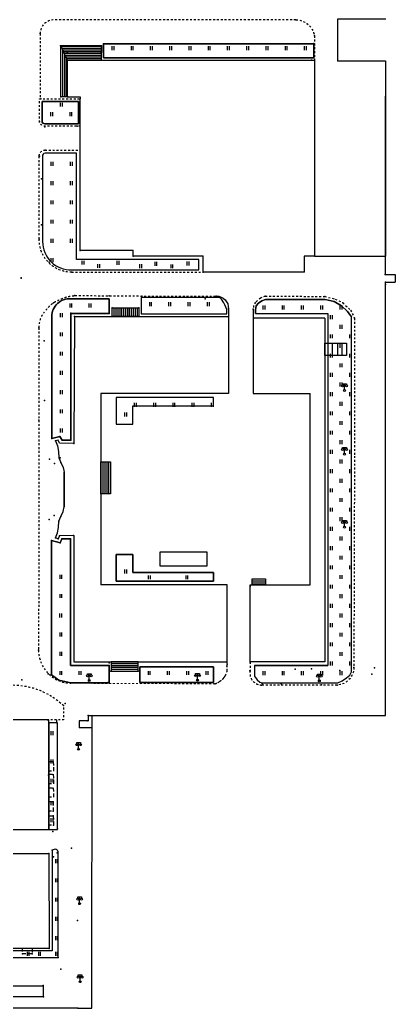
# Model space of a CAD drawing. Extents: x -992 to 2561, y -723 to 1492.
# Drawn here: x 2373.4 to 2471, y 560.9 to 817.7 of the extents above; entities that cross this region are included whole.
import ezdxf

# ---------------------------------------------------------------- set-up
doc = ezdxf.new("R2010")
doc.units = 0
doc.header["$LTSCALE"] = 0.5
doc.header["$PDSIZE"] = 0.2
doc.linetypes.add('X5', pattern=[3, 2, -1])
doc.linetypes.add('X6', pattern=[2, 1, -1])
doc.layers.get('0').update_dxf_attribs({"linetype": 'CONTINUOUS'})
doc.layers.add('ASSIST', color=7, linetype='CONTINUOUS', plot=False)
for name, color, linetype in [('DLDW', 11, 'CONTINUOUS'), ('DLSS', 4, 'CONTINUOUS'), ('JMD', 6, 'CONTINUOUS'), ('ZBTZ', 3, 'CONTINUOUS'), ('ZDH', 1, 'CONTINUOUS')]:
    doc.layers.add(name, color=color, linetype=linetype)

# ---------------------------------------------------------------- blocks, each defined once
blk = doc.blocks.new('gc097')
for p, q in [((-1, 2.9), (-1, 3.5)), ((-1, 3.5), (1, 3.5)), ((0, 0.5), (0, 3.5)), ((1, 3.5), (1, 2.9))]:
    blk.add_line(p, q)
for centre in [(-1, 2.4), (0, 0), (1, 2.4)]:
    blk.add_circle(centre, 0.5)
blk = doc.blocks.new('gc121')
for p, q in [((-0.5, -1), (-0.5, 1)), ((0.5, -1), (0.5, 1))]:
    blk.add_line(p, q)

msp = doc.modelspace()

# ---------------------------------------------------------------- linework, layer by layer
at = {"color": 4, "linetype": 'X6'}
for p, q in [((2445.14, 817.67, 3.4), (2389.12, 817.67, 3.26)), ((2449.97, 813.53, 3.46), (2449.97, 807.15, 3.46)), ((2386.9, 752.09, 2.99), (2421.05, 752.09, 2.99)), ((2435.98, 745.4, 3.12), (2434.69, 744.32, 3.12)), ((2437.2, 745.87, 3.1), (2435.98, 745.4, 3.12)), ((2437.2, 745.87, 3.1), (2452.64, 745.82, 3.18)), ((2452.64, 745.82, 3.18), (2455.37, 745.13, 3.12)), ((2455.37, 745.13, 3.12), (2457.36, 744.18, 3.25)), ((2434.15, 743.43, 3.12), (2434.04, 742.5, 3.38)), ((2434.69, 744.32, 3.12), (2434.15, 743.43, 3.12)), ((2457.36, 744.18, 3.25), (2459.34, 742.28, 3.12)), ((2459.34, 742.28, 3.12), (2460.37, 740.17, 3.37)), ((2460.37, 740.17, 3.37), (2460.37, 704.35, 3.12)), ((2378.39, 737.66, 3.12), (2378.3, 653.9, 3.12)), ((2460.37, 704.35, 3.12), (2460.21, 649.43, 3.12)), ((2427.28, 648.54, 3.12), (2427.28, 650.85, 3.12))]:
    msp.add_line(p, q, dxfattribs=at)
at = {"linetype": 'Continuous'}
for p, q in [((2394.63, 810.88, 3.14), (2394.63, 809.15, 3.14)), ((2389.12, 782.26, 3.14), (2389.12, 782.26, 3.14)), ((2421.05, 752.09, 2.99), (2421.05, 756.24, 3.12)), ((2447.3, 756.24, 3.14), (2447.3, 752.09, 2.99)), ((2452.64, 733.64, 3.36), (2454.37, 733.64, 3.19)), ((2454.37, 730.48, 3.19), (2452.64, 730.48, 3.36)), ((2394.49, 702.85, 3.12), (2396.99, 702.85, 3.12)), ((2396.99, 702.85, 3.12), (2396.99, 694.55, 3.12)), ((2396.99, 694.55, 3.12), (2394.49, 694.55, 3.12)), ((2396.99, 694.55, 3.12), (2396.99, 694.55, 3.12)), ((2381.62, 682.44, 68.23), (2381.62, 647.5, 8.46)), ((2422.13, 679.35, 3.12), (2409.83, 679.35, 3.12)), ((2409.83, 679.35, 3.12), (2409.83, 675.85, 3.12)), ((2422.13, 675.85, 3.12), (2422.13, 679.35, 3.12)), ((2380.93, 610.92, 3.28), (2380.93, 635.86, 3.12)), ((2367.49, 607.3, 3.26), (2380.93, 607.3, 3.26)), ((2380.93, 607.3, 3.31), (2380.93, 608.42, 3.3)), ((2380.98, 601.11, 3.36), (2381.07, 576.39, 4.37)), ((2388.47, 560.93, 3.32), (2392.17, 560.93, 3.29))]:
    msp.add_line(p, q, dxfattribs=at)
at = {"color": 6, "linetype": 'Continuous'}
for p, q in [((2468.42, 751.52, 3.12), (2468.42, 755.53, 3.12)), ((2434.04, 742.5, 3.38), (2434.04, 727.7, 3.12)), ((2387.6, 740.57, 3.49), (2387.48, 707.58, 3.84)), ((2387.6, 740.57, 3.49), (2427.62, 740.57, 3.34)), ((2452.64, 740.17, 3.36), (2434.04, 740.17, 3.34)), ((2452.64, 740.17, 3.36), (2452.64, 733.64, 3.36)), ((2457.07, 733.64, 3.19), (2457.07, 730.48, 3.19)), ((2434.04, 727.7, 3.12), (2434.04, 720.57, 3.18)), ((2434.04, 720.57, 3.18), (2448.89, 720.57, 3.18)), ((2387.48, 683.72, 3.54), (2387.48, 650.85, 3.12)), ((2387.48, 650.85, 3.12), (2427.28, 650.85, 3.12)), ((2391.15, 636.98, 3.27), (2391.15, 635.55, 3.27)), ((2391.15, 636.98, 3.12), (2468.42, 636.98, 3.12)), ((2392.17, 560.93, 3.29), (2392.19, 636.98, 3.12)), ((2391.15, 635.55, 3.27), (2388.87, 635.55, 3.15)), ((2388.87, 635.55, 3.15), (2388.87, 633.8, 3.15)), ((2388.87, 633.8, 3.15), (2392.19, 633.8, 3.11)), ((2388.47, 560.93, 3.32), (2338.66, 560.89, 3.83))]:
    msp.add_line(p, q, dxfattribs=at)
at = {"color": 4, "linetype": 'X6', "flags": 128}
for points, elevation in [([(2389.12, 817.67), (2382.35, 817.67, 0.406692), (2378.69, 814.1)], 3.14), ([(2445.14, 817.67, -0.370312), (2449.97, 813.53, 0.858326)], 3.53), ([(2389.12, 790.05), (2379.93, 790.05, -0.340884), (2378.52, 791.14), (2378.52, 797.11), (2389.12, 797.11)], 3.14), ([(2378.45, 782.25, -0.403562), (2379.96, 783.81, -0.002146)], 2.99), ([(2386.9, 752.09, -0.420745), (2378.45, 760.73, -0.977997)], 2.99), ([(2378.3, 653.9, 0.405703), (2386.62, 645.32, 37.756694)], 3.12), ([(2433.26, 648.58, 0.479935), (2436.4, 644.85, -1.01351)], 2.62), ([(2460.21, 649.43, -0.397262), (2455.86, 644.85, 0.152631)], 3.12)]:
    msp.add_lwpolyline(points, format="xyb", dxfattribs=dict(at, elevation=elevation))
at = {"color": 6, "linetype": 'Continuous', "flags": 128}
for points, elevation in [([(2456.02, 807.05), (2456.02, 817.95), (2468.55, 817.95)], 3.37), ([(2385.76, 807.15), (2449.97, 807.15)], 3.46), ([(2385.76, 807.15), (2385.76, 797.7)], 3.14), ([(2449.97, 807.15), (2449.97, 756.24)], 3.46), ([(2456.02, 807.05), (2468.42, 807.05)], 3.37), ([(2385.76, 797.7), (2389.12, 797.7), (2389.12, 797.11)], 3.14), ([(2449.97, 756.24), (2468.38, 756.24)], 3.14), ([(2468.42, 751.52), (2470.96, 751.52)], 3.12), ([(2470.96, 751.52), (2470.96, 749.56)], 3.12), ([(2468.42, 749.56), (2470.96, 749.56)], 3.12), ([(2427.62, 742.59), (2427.62, 740.57), (2427.62, 720.57)], 3.12), ([(2452.64, 740.17), (2452.64, 650.85), (2433.26, 650.85), (2433.26, 670.85), (2448.89, 670.85), (2448.89, 720.57)], 3.36), ([(2427.62, 720.57), (2394.49, 720.57), (2394.49, 670.85)], 3.12), ([(2387.39, 707.63), (2383.71, 707.69), (2383.4, 708.5), (2382.69, 708.27), (2383.23, 706.96), (2383.46, 705.54), (2383.52, 703.87), (2384.03, 702.71), (2384.71, 701.4), (2384.91, 700.15), (2384.9, 696.43), (2384.9, 691.16)], 68.41), ([(2387.39, 683.72), (2383.71, 683.66), (2383.4, 682.85), (2382.69, 683.07), (2383.23, 684.39), (2383.46, 685.8), (2383.52, 687.47), (2384.03, 688.63), (2384.71, 689.94), (2384.91, 691.19), (2384.9, 694.92), (2384.9, 700.18)], 68.41), ([(2427.28, 670.85), (2394.49, 670.85)], 3.12), ([(2427.28, 650.85), (2427.28, 670.85)], 3.12), ([(2433.26, 670.85), (2433.26, 670.35)], 3.36), ([(2383.07, 635), (2380.93, 635)], 3.03), ([(2383.07, 635), (2383.07, 635.86)], 3.03)]:
    msp.add_lwpolyline(points, dxfattribs=dict(at, elevation=elevation))
at = {"color": 4, "linetype": 'X6', "flags": 128}
for points, elevation in [([(2378.69, 814.1), (2378.69, 797.11)], 3.14), ([(2379.96, 783.81), (2389.12, 783.81)], 2.99), ([(2378.45, 760.73), (2378.45, 782.25)], 2.99), ([(2433.26, 650.85), (2433.26, 648.58)], 3.36), ([(2455.86, 644.85), (2436.4, 644.85)], 3.12)]:
    msp.add_lwpolyline(points, dxfattribs=dict(at, elevation=elevation))
at = {"linetype": 'Continuous', "flags": 128}
for points, elevation in [([(2385.76, 797.7), (2384.07, 797.7), (2384.07, 810.88), (2389.12, 810.88)], 3.7), ([(2394.63, 807.15), (2394.63, 809.15)], 3.46), ([(2395.16, 811.45), (2449.84, 811.45), (2449.84, 807.83), (2395.16, 807.83), (2395.16, 811.45)], 3.14), ([(2434.65, 741.35), (2434.65, 742.34), (2434.85, 743.37), (2435.45, 744.04), (2436.34, 744.71), (2437.22, 745.05), (2452.76, 745.03)], 3.12), ([(2452.76, 745.03), (2455.07, 744.46), (2457.04, 743.36), (2458.57, 741.86), (2459.62, 740.55)], 3.12), ([(2434.65, 741.35), (2453.47, 741.35), (2453.47, 649.89)], 3.12), ([(2459.62, 740.1), (2459.62, 740.55)], 2.56), ([(2398.47, 712.66), (2402.74, 712.66), (2402.74, 717.35), (2423.78, 717.35), (2423.78, 719.59), (2398.47, 719.59), (2398.47, 712.66)], 3.12), ([(2384.9, 700.72), (2384.89, 700.75)], 68.41), ([(2396.6, 649.89), (2396.6, 645.47), (2386.67, 645.47), (2383.58, 646.16), (2381.62, 647.5), (2381.62, 682.44), (2383.86, 681.84), (2384.36, 682.82), (2386.57, 682.8), (2386.57, 649.89), (2396.6, 649.89)], 2.59), ([(2398.47, 678.77), (2402.74, 678.77), (2402.74, 674.07), (2423.78, 674.07), (2423.78, 671.84), (2398.47, 671.84), (2398.47, 678.77)], 3.12), ([(2398.56, 675.85), (2398.53, 675.85)], 3.12), ([(2409.83, 675.85), (2422.13, 675.85)], 3.12), ([(2433.78, 670.85), (2433.78, 672.43)], 3.36), ([(2433.78, 670.85), (2437.28, 670.85)], 3.36), ([(2434.39, 649.89), (2453.47, 649.89)], 3.12), ([(2434.39, 649.89), (2434.39, 647.13), (2435.06, 646.2), (2435.79, 645.59), (2436.44, 645.43), (2436.44, 645.43)], 3.12), ([(2423.72, 649.61), (2423.72, 645.49), (2404.57, 645.49), (2404.57, 649.61), (2423.72, 649.61)], 3.12), ([(2436.44, 645.43), (2456.05, 645.43), (2457.16, 645.91), (2458.27, 646.76), (2459.14, 647.42), (2459.62, 648.33)], 3.12)]:
    msp.add_lwpolyline(points, dxfattribs=dict(at, elevation=elevation))
at = {"color": 0, "linetype": 'Continuous', "elevation": 3.14, "flags": 128}
msp.add_lwpolyline([(2389.12, 810.88), (2394.63, 810.88)], dxfattribs=at)
at = {"color": 6, "linetype": 'Continuous', "elevation": 3.7, "flags": 128}
msp.add_lwpolyline([(2394.63, 810.88), (2394.63, 810.88)], close=True, dxfattribs=at)
at = {"linetype": 'Continuous', "flags": 128}
for points, elevation in [([(2388.62, 790.64), (2379.93, 790.64, -0.425932), (2379.22, 791.39), (2379.22, 796.49), (2388.62, 796.49), (2388.62, 790.64)], 3.14), ([(2388.12, 783.05), (2379.96, 783.05, 0.483734), (2379.32, 782.25), (2379.32, 760.06, 0.42468), (2386.9, 752.75), (2419.93, 752.75), (2419.93, 755.44), (2388.12, 755.44), (2388.12, 783.05)], 3.13), ([(2386.63, 708.46), (2384.45, 708.46), (2383.85, 709.44), (2381.72, 708.93), (2381.72, 740.57, -0.432605), (2386.67, 745.22), (2392.15, 745.22), (2396.6, 745.22), (2396.6, 741.41), (2386.67, 741.41), (2386.67, 708.46), (2386.63, 708.46)], 3.74), ([(2424.46, 745.91, -0.428711), (2427.62, 742.59, 1.051197)], 3.12), ([(2459.62, 648.33), (2459.62, 740.1, 0.445554)], 2.56)]:
    msp.add_lwpolyline(points, format="xyb", dxfattribs=dict(at, elevation=elevation))
at = {"linetype": 'Continuous', "elevation": 4.72, "flags": 128}
msp.add_lwpolyline([(2369.14, 566.75), (2379.52, 566.75), (2379.52, 563.87), (2369.14, 563.87), (2369.14, 566.75)], close=True, dxfattribs=at)
at = {"linetype": 'Continuous'}
msp.add_point((2433.78, 670.85, 3.36), dxfattribs=at)
msp.add_point((2433.78, 670.85, 3.36), dxfattribs=at)
at = {"layer": 'ASSIST', "color": 6, "linetype": 'Continuous', "elevation": 3.12, "flags": 128}
for points in [[(2385.76, 797.7), (2384.07, 797.7), (2384.07, 810.88), (2385.76, 807.15)], [(2384.07, 810.88), (2385.76, 807.15), (2394.63, 807.15), (2394.63, 810.88)], [(2397.39, 742.85), (2404.37, 742.85), (2404.37, 740.57), (2397.39, 740.57)], [(2452.64, 733.64), (2458.3, 733.64), (2458.3, 730.48), (2452.64, 730.48)], [(2433.78, 670.85), (2433.78, 672.43), (2437.28, 672.43), (2437.28, 670.85)], [(2397.11, 650.85), (2397.11, 648.47), (2404.17, 648.47), (2404.17, 650.85)]]:
    msp.add_lwpolyline(points, close=True, dxfattribs=at)
at = {"layer": 'ASSIST', "linetype": 'Continuous', "elevation": 3.12, "flags": 128}
msp.add_lwpolyline([(2394.49, 702.85), (2396.99, 702.85), (2396.99, 694.55), (2394.49, 694.55)], close=True, dxfattribs=at)
at = {"layer": 'DLSS', "color": 6, "elevation": 3.12, "flags": 128}
for points in [[(2468.42, 751.52), (2468.42, 797.86)], [(2468.42, 748.91), (2468.42, 749.56)], [(2468.42, 636.98), (2468.42, 748.91)]]:
    msp.add_lwpolyline(points, dxfattribs=at)
at = {"layer": 'DLSS', "color": 4, "linetype": 'X6', "flags": 128}
msp.add_lwpolyline([(2378.39, 737.66, -0.058182), (2378.81, 739.96, -0.084851), (2379.53, 741.4, -0.030715), (2381.23, 743.42, -0.066767), (2382.18, 744.19, -0.029277), (2383.28, 744.77, -0.01838), (2385.11, 745.53, -0.041117), (2386.14, 745.81, -0.027042), (2387.75, 746.04)], format="xyb", dxfattribs=at)
at = {"layer": 'DLSS', "color": 4, "linetype": 'X6', "elevation": 3.12, "flags": 128}
msp.add_lwpolyline([(2387.75, 746.04), (2396.61, 745.99), (2405.12, 745.92), (2424.46, 745.91)], dxfattribs=at)
at = {"layer": 'DLSS', "linetype": 'X6'}
msp.add_lwpolyline([(2427.18, 649.73, 0.000299), (2427.18, 649.74)], format="xyb", dxfattribs=at)
at = {"layer": 'DLSS', "color": 4, "linetype": 'X6'}
msp.add_lwpolyline([(2424.1, 645.17, 0.030903), (2424.87, 645.5, 0.045874), (2425.35, 645.8, 0.011125), (2425.95, 646.27, 0.020199), (2426.27, 646.55, 0.05311), (2426.52, 646.86, 0.021183), (2426.79, 647.28, 0.145584), (2427.28, 648.54, 0.077665)], format="xyb", dxfattribs=at)
at = {"layer": 'DLSS', "linetype": 'X6', "elevation": 3.12, "flags": 128}
msp.add_lwpolyline([(2187.66, 644.88), (2302.49, 644.88), (2371.35, 644.88, -0.192795), (2384.78, 639.51), (2384.78, 635.86), (2380.93, 635.86)], format="xyb", dxfattribs=at)
at = {"layer": 'DLSS', "color": 4, "linetype": 'X6', "lineweight": 0, "elevation": 3.12, "flags": 128}
msp.add_lwpolyline([(2386.62, 645.32), (2424.1, 645.17)], dxfattribs=at)
at = {"layer": 'JMD', "linetype": 'Continuous'}
for p, q in [((2384.07, 797.7, 3.12), (2384.07, 810.88, 3.12)), ((2384.07, 810.88, 3.12), (2385.76, 807.15, 3.12)), ((2384.07, 810.88, 3.12), (2385.76, 807.15, 3.12)), ((2384.11, 810.79, 3.12), (2394.63, 810.79, 3.12)), ((2384.32, 810.34, 3.12), (2394.63, 810.34, 3.12)), ((2384.52, 809.88, 3.12), (2394.63, 809.88, 3.12)), ((2384.57, 797.7, 3.12), (2384.57, 809.78, 3.12)), ((2384.73, 809.43, 3.12), (2394.63, 809.43, 3.12)), ((2384.94, 808.97, 3.12), (2394.63, 808.97, 3.12)), ((2394.63, 807.15, 3.12), (2394.63, 810.88, 3.12)), ((2385.07, 797.7, 3.12), (2385.07, 808.68, 3.12)), ((2385.14, 808.52, 3.12), (2394.63, 808.52, 3.12)), ((2385.35, 808.06, 3.12), (2394.63, 808.06, 3.12)), ((2385.56, 807.61, 3.12), (2394.63, 807.61, 3.12)), ((2385.57, 797.7, 3.12), (2385.57, 807.58, 3.12)), ((2385.76, 807.15, 3.12), (2394.63, 807.15, 3.12)), ((2385.76, 797.7, 3.12), (2384.07, 797.7, 3.12)), ((2397.39, 742.85, 3.12), (2404.37, 742.85, 3.12)), ((2397.87, 742.85, 3.12), (2397.87, 740.57, 3.45)), ((2398.37, 742.85, 3.12), (2398.37, 740.57, 3.45)), ((2398.87, 742.85, 3.12), (2398.87, 740.57, 3.45)), ((2399.37, 742.85, 3.12), (2399.37, 740.58, 3.12)), ((2399.87, 742.85, 3.12), (2399.87, 740.57, 3.44)), ((2400.37, 742.85, 3.12), (2400.37, 740.57, 3.44)), ((2400.87, 742.85, 3.12), (2400.87, 740.58, 3.12)), ((2401.37, 742.85, 3.12), (2401.37, 740.57, 3.44)), ((2401.87, 742.85, 3.12), (2401.87, 740.57, 3.12)), ((2402.37, 742.85, 3.12), (2402.37, 740.57, 3.12)), ((2402.87, 742.85, 3.12), (2402.87, 740.57, 3.43)), ((2403.37, 742.85, 3.12), (2403.37, 740.57, 3.12)), ((2403.87, 742.85, 3.12), (2403.87, 740.57, 3.12)), ((2404.37, 742.85, 3.12), (2404.37, 740.57, 3.12)), ((2404.37, 740.57, 3.12), (2397.38, 740.57, 3.45)), ((2394.49, 702.85, 3.12), (2396.99, 702.85, 3.12)), ((2394.49, 702.85, 3.12), (2394.49, 694.55, 3.12)), ((2394.99, 702.85, 3.12), (2394.99, 694.55, 3.12)), ((2395.49, 702.85, 3.12), (2395.49, 694.55, 3.12)), ((2395.99, 702.85, 3.12), (2395.99, 694.55, 3.12)), ((2396.49, 702.85, 3.12), (2396.49, 694.55, 3.12)), ((2396.99, 702.85, 3.12), (2396.99, 694.55, 3.12)), ((2396.99, 694.55, 3.12), (2394.49, 694.55, 3.12)), ((2433.78, 670.85, 3.12), (2433.78, 672.43, 3.12)), ((2433.78, 672.43, 3.12), (2437.28, 672.43, 3.12)), ((2433.78, 671.93, 3.12), (2437.28, 671.93, 3.12)), ((2433.78, 671.43, 3.12), (2437.28, 671.43, 3.12)), ((2433.78, 670.93, 3.12), (2437.28, 670.93, 3.12)), ((2437.28, 672.43, 3.12), (2437.28, 670.85, 3.12)), ((2397.1, 650.41, 3.12), (2404.16, 650.41, 3.12)), ((2397.1, 649.97, 3.12), (2404.16, 649.97, 3.12)), ((2397.11, 650.85, 3.12), (2397.11, 648.47, 3.12)), ((2404.17, 648.47, 3.12), (2404.17, 650.81, 3.12)), ((2397.1, 649.47, 3.12), (2404.16, 649.47, 3.12)), ((2397.1, 648.97, 3.12), (2404.15, 648.97, 3.12)), ((2397.11, 648.47, 3.12), (2404.17, 648.47, 3.12))]:
    msp.add_line(p, q, dxfattribs=at)
at = {"layer": 'JMD', "color": 6, "linetype": 'Continuous'}
for p, q in [((2452.64, 733.64, 3.12), (2458.3, 733.64, 3.12)), ((2453.47, 733.64, 3.12), (2453.47, 730.48, 3.12)), ((2454.57, 733.64, 3.12), (2454.57, 730.48, 3.12)), ((2455.92, 733.64, 3.12), (2455.92, 730.48, 3.12)), ((2458.3, 733.64, 3.12), (2458.3, 730.48, 3.12)), ((2458.3, 730.48, 3.12), (2452.64, 730.48, 3.12))]:
    msp.add_line(p, q, dxfattribs=at)
at = {"layer": 'JMD', "linetype": 'Continuous', "flags": 128}
for points, elevation in [([(2389.12, 817.59), (2389.12, 817.67)], 3.14), ([(2421.05, 756.24), (2402.87, 756.24), (2402.87, 757.76), (2389.12, 757.76), (2389.12, 797.11)], 3.14), ([(2447.3, 756.24), (2447.3, 752.09), (2421.05, 752.09), (2421.05, 756.24)], 3.12), ([(2367.51, 607.3), (2380.93, 607.3), (2380.93, 635.86), (2325.8, 635.78), (2325.8, 637.3), (2321.23, 637.3), (2321.23, 635.82), (2311.23, 635.82), (2311.21, 635.32), (2301.82, 635.32), (2301.82, 632.69), (2303.98, 632.69), (2303.98, 623), (2317.8, 623.01), (2365.81, 622.99), (2367.49, 622.99), (2367.51, 607.3)], 3.5), ([(2303.43, 576.39), (2303.42, 589.17), (2367.54, 589.38), (2367.52, 601.11), (2380.98, 601.11), (2381.07, 576.39), (2303.43, 576.39)], 3.57)]:
    msp.add_lwpolyline(points, dxfattribs=dict(at, elevation=elevation))
at = {"layer": 'JMD', "color": 6, "linetype": 'Continuous', "elevation": 3.14, "flags": 128}
for points in [[(2468.42, 807.05), (2468.42, 756.24), (2468.38, 756.24)], [(2449.97, 756.24), (2447.3, 756.24)]]:
    msp.add_lwpolyline(points, dxfattribs=at)
at = {"layer": 'JMD', "linetype": 'X5', "flags": 128}
for points, elevation in [([(2382.11, 624.99), (2382.16, 622.49), (2380.93, 622.49)], 3.91), ([(2380.93, 624.99), (2382.11, 624.99)], 3.91), ([(2382.11, 621.69), (2382.16, 619.18), (2380.93, 619.18)], 3.91), ([(2380.93, 621.69), (2382.11, 621.69)], 3.91), ([(2382.11, 618.19), (2382.16, 615.69), (2380.93, 615.69)], 3.91), ([(2380.93, 618.19), (2382.11, 618.19)], 3.91), ([(2382.06, 614.57), (2382.11, 612.06), (2380.93, 612.06)], 4.62), ([(2380.93, 614.57), (2382.06, 614.57)], 4.62), ([(2382.11, 610.92), (2382.16, 608.42), (2380.93, 608.42)], 3.95), ([(2380.93, 610.92), (2382.11, 610.92)], 3.95), ([(2376.62, 576.39), (2376.62, 575.01), (2374.09, 575.02), (2374.09, 576.39)], 4.33)]:
    msp.add_lwpolyline(points, dxfattribs=dict(at, elevation=elevation))
at = {"layer": 'ZBTZ', "linetype": 'Continuous', "flags": 128}
for points, elevation in [([(2449.84, 811.45), (2395.16, 811.45), (2395.16, 807.83), (2449.84, 807.83)], 3.12), ([(2404.92, 745.52), (2404.92, 741.32), (2427.19, 741.31), (2427.19, 742.42), (2426.68, 743.67), (2426.41, 744.18), (2425.82, 745.06), (2425.55, 745.34), (2425.41, 745.46), (2425.15, 745.52)], 3.12), ([(2426.68, 743.67), (2426.41, 744.18), (2425.82, 745.06), (2425.55, 745.34), (2425.41, 745.46), (2425.15, 745.52), (2404.92, 745.52), (2404.92, 741.32), (2427.19, 741.31), (2427.19, 742.42)], 3.12), ([(2459.62, 740.1), (2459.62, 740.55), (2458.57, 741.86), (2457.04, 743.36), (2455.07, 744.46), (2452.76, 745.03), (2437.22, 745.05), (2436.34, 744.71), (2435.45, 744.04), (2434.85, 743.37), (2434.65, 742.34), (2434.65, 741.35), (2453.47, 741.35), (2453.47, 649.89), (2434.39, 649.89), (2434.39, 647.13), (2435.06, 646.2), (2435.79, 645.59), (2436.44, 645.43), (2456.05, 645.43), (2457.16, 645.91), (2458.27, 646.76), (2459.14, 647.42), (2459.62, 648.33)], 3.12), ([(2402.74, 717.35), (2423.78, 717.35), (2423.78, 719.59), (2398.47, 719.59), (2398.47, 712.66), (2402.74, 712.66)], 3.12), ([(2386.57, 682.8), (2384.36, 682.82), (2383.86, 681.84), (2381.62, 682.44), (2381.62, 647.5), (2383.58, 646.16), (2386.67, 645.47), (2396.6, 645.47), (2396.6, 649.89), (2386.57, 649.89)], 3.12), ([(2402.74, 678.77), (2398.47, 678.77), (2398.47, 671.84), (2423.78, 671.84), (2423.78, 674.07), (2402.74, 674.07)], 3.12), ([(2423.72, 649.61), (2404.57, 649.61), (2404.57, 645.49), (2423.72, 645.49)], 3.12), ([(2383.2, 635), (2380.93, 635), (2380.93, 607.3), (2383.2, 607.3)], 3.03)]:
    msp.add_lwpolyline(points, close=True, dxfattribs=dict(at, elevation=elevation))
for points, elevation in [([(2388.62, 796.49), (2379.22, 796.49), (2379.22, 791.39, 0.425932), (2379.93, 790.64), (2388.62, 790.64)], 3.12), ([(2388.12, 783.05), (2379.96, 783.05, 0.483734), (2379.32, 782.25), (2379.32, 760.06, 0.42468), (2386.9, 752.75), (2419.93, 752.75), (2419.93, 755.44), (2388.12, 755.44)], 3.12), ([(2386.67, 741.41), (2396.6, 741.41), (2396.6, 745.22), (2392.15, 745.22), (2386.67, 745.22, 0.432605), (2381.72, 740.57), (2381.72, 708.93), (2383.85, 709.44), (2384.45, 708.46), (2386.67, 708.46)], 3.12), ([(2383.42, 601.23, 0.661274), (2381.81, 601.92), (2381.81, 575.84), (2307.99, 575.84), (2307.99, 574.11), (2383.42, 574.11)], 2.6)]:
    msp.add_lwpolyline(points, format="xyb", close=True, dxfattribs=dict(at, elevation=elevation))
at = {"layer": 'ZDH', "linetype": 'Continuous'}
for p in [(2445.14, 817.67, 3.53), (2378.69, 814.1, 3.07), (2449.84, 811.5, 3.25), (2449.97, 813.53, 3.46), (2384, 810.88, 3.18), (2385.76, 809.14, 4.15), (2394.59, 809.15, 3.8), (2394.63, 810.9, 3.23), (2395.16, 811.45, 3.14), (2449.19, 807.16, 3.29), (2449.85, 807.83, 3.22), (2456.02, 807.05, 3.37), (2378.85, 797.11, 2.9), (2384.07, 797.7, 3.67), (2385.88, 797.63, 3.7), (2378.52, 791.14, 2.89), (2379.93, 789.85, 2.89), (2388.28, 790.05, 3.27), (2379.96, 783.81, 2.92), (2378.52, 782.25, 2.91), (2379.09, 776.37, 3.05), (2379.07, 764.39, 3.03), (2378.45, 760.73, 2.94), (2389.12, 757.74, 3.15), (2402.81, 757.76, 3.25), (2402.87, 756.27, 3.22), (2420.98, 756.24, 3.21), (2381.06, 754.72, 2.98), (2373.76, 750.64, 3.12), (2373.76, 750.64, 3.12), (2373.76, 750.64, 3.12), (2373.76, 750.54, 1.84), (2386.9, 752.09, 2.99), (2421.05, 752.14, 3.23), (2447.3, 752.16, 3.19), (2468.34, 751.52, 3.3), (2468.42, 748.91, 3.32), (2468.45, 749.54, 3.33), (2387.75, 746.04, 3.17), (2392.15, 745.22, 3.15), (2396.61, 745.99, 3.11), (2405.12, 745.92, 3.17), (2421.59, 745.16, 3.17), (2424.46, 745.91, 3.12), (2437.2, 745.87, 3.1), (2451.58, 745.01, 3.18), (2452.64, 745.82, 3.18), (2382.18, 744.19, 3.13), (2397.39, 742.85, 3.54), (2404.37, 742.88, 3.52), (2427.62, 742.59, 3.39), (2434.04, 742.5, 3.38), (2457.36, 744.18, 3.25), (2386.67, 741.48, 3.44), (2387.6, 740.57, 3.49), (2396.6, 741.41, 3.45), (2404.46, 740.61, 3.98), (2460.37, 740.17, 3.37), (2378.39, 737.66, 3.16), (2379.77, 734.25, 3.2), (2379.87, 718.74, 3.22), (2378.36, 713.66, 67.91), (2381.72, 708.93, 68.13), (2383.85, 709.44, 3.89), (2382.72, 708.27, 68.26), (2384.45, 708.46, 3.65), (2386.63, 708.46, 3.74), (2387.48, 707.58, 3.84), (2383.86, 703.88, 68.2), (2381.13, 703.52, 68.22), (2382.41, 702.45, 68.73), (2384.1, 702.67, 68.73), (2382.36, 688.93, 68.71), (2384.03, 688.63, 68.7), (2381.04, 687.83, 68.16), (2383.52, 687.47, 68.17), (2378.38, 683.34, 68.07), (2382.69, 683.07, 68.31), (2383.71, 683.66, 68.33), (2387.39, 683.72, 68.41), (2381.62, 682.44, 68.23), (2383.4, 682.85, 68.33), (2383.86, 681.84, 68.3), (2384.36, 682.82, 68.27), (2386.57, 682.8, 68.32), (2378.3, 653.9, 68.23), (2396.6, 649.89, 2.59), (2396.64, 650.62, 3.06), (2427.18, 649.74, 2.63), (2427.31, 650.24, 2.96), (2433.26, 650.62, 2.7), (2380.76, 647.8, 68.22), (2397.09, 648.47, 2.79), (2404.15, 648.45, 2.79), (2433.22, 648.58, 2.62), (2444.94, 649.01, 2.57), (2449.19, 649.07, 2.57), (2456.58, 648.61, 2.58), (2460.21, 649.43, 2.63), (2464.88, 647.64, 2.65), (2465.58, 649.29, 2.59), (2373.93, 646.24, 3.12), (2373.93, 646.24, 3.12), (2386.62, 645.32, 2.48), (2391.47, 646.04, 2.64), (2396.35, 645.48, 2.59), (2404.95, 645.48, 2.7), (2419.57, 646.1, 68.41), (2424.1, 645.17, 2.66), (2436.4, 645.18, 2.56), (2441.35, 645.15, 2.53), (2451.24, 645.95, 2.78), (2451.81, 644.89, 2.62), (2455.86, 644.85, 2.56), (2384.78, 639.51, 2.46), (2385.17, 640.05, 3.12), (2391.15, 636.98, 3.27), (2380.6, 635.86, 2.5), (2383.07, 635, 3.03), (2391.1, 635.55, 3.37), (2388.95, 633.8, 2.99), (2388.69, 628.16, 3.01), (2380.84, 621.46, 4.24), (2382.11, 612.06, 3.83), (2382.11, 610.92, 3.95), (2380.93, 607.42, 3.31), (2382.01, 606.77, 3.36), (2382.16, 608.42, 3.16), (2383.2, 607.52, 3.01), (2380.98, 601.11, 3.36), (2381.81, 601.92, 3), (2383.1, 601.23, 3), (2386.88, 602.5, 3.12), (2382.19, 600.22, 3.22), (2388.96, 588.06, 3.52), (2388.37, 583.7, 3.45), (2381.07, 576.39, 4.37), (2374.09, 575.02, 3.92), (2376.62, 575.01, 3.77), (2383.42, 574.11, 3.52), (2384.06, 571.01, 3.12), (2389.07, 567.79, 3.45), (2379.52, 566.83, 4.78), (2379.53, 563.87, 4.27), (2388.47, 560.93, 3.32)]:
    msp.add_point(p, dxfattribs=at)

# ---------------------------------------------------------------- block references
at = {"layer": 'DLDW', "linetype": 'Continuous', "xscale": 0.5, "yscale": 0.5}
for p in [(2457.77, 721.38, 3.12), (2457.77, 704.84, 3.12), (2457.77, 685.88, 3.12), (2391.47, 646.04, 2.64), (2419.57, 646.1, 68.41), (2451.24, 645.95, 2.78), (2388.69, 628.16, 3.01), (2388.96, 588.06, 3.52), (2389.07, 567.79, 3.45)]:
    msp.add_blockref('gc097', p, dxfattribs=at)
at = {"layer": 'ZBTZ', "linetype": 'Continuous', "xscale": 0.5, "yscale": 0.5}
for p in [(2397.66, 810.33, 3.12), (2402.66, 810.33, 3.12), (2407.66, 810.33, 3.12), (2412.66, 810.33, 3.12), (2417.66, 810.33, 3.12), (2422.66, 810.33, 3.12), (2427.66, 810.33, 3.12), (2432.66, 810.33, 3.12), (2437.66, 810.33, 3.12), (2442.66, 810.33, 3.12), (2447.66, 810.33, 3.12), (2384.22, 795.64, 3.12), (2381.72, 793.14, 3.12), (2386.72, 793.14, 3.12), (2381.81, 780.25, 3.12), (2386.81, 780.25, 3.12), (2381.81, 775.25, 3.12), (2386.81, 775.25, 3.12), (2381.81, 770.25, 3.12), (2386.81, 770.25, 3.12), (2381.81, 765.25, 3.12), (2386.81, 765.25, 3.12), (2381.81, 760.25, 3.12), (2386.81, 760.25, 3.12), (2381.81, 755.25, 3.12), (2389.85, 754.6, 3.12), (2398.94, 754.54, 3.12), (2393.97, 753.73, 3.12), (2404.87, 753.69, 3.12), (2408.79, 754.29, 3.12), (2412.96, 753.64, 3.12), (2417.13, 754.39, 3.12), (2386.72, 743.46, 3.12), (2391.72, 743.46, 3.12), (2407.42, 743.81, 3.12), (2412.42, 743.81, 3.12), (2417.42, 743.81, 3.12), (2422.42, 743.81, 3.12), (2436.89, 742.93, 3.12), (2441.89, 742.93, 3.12), (2446.89, 742.93, 3.12), (2451.89, 742.93, 3.12), (2456.89, 742.93, 3.12), (2384.22, 740.96, 3.12), (2454.39, 740.43, 3.12), (2456.89, 737.93, 3.12), (2384.22, 735.96, 3.12), (2454.39, 735.43, 3.12), (2459.39, 735.43, 3.12), (2456.89, 732.93, 3.12), (2384.22, 730.96, 3.12), (2454.39, 730.43, 3.12), (2459.39, 730.43, 3.12), (2456.89, 727.93, 3.12), (2384.22, 725.96, 3.12), (2454.39, 725.43, 3.12), (2459.39, 725.43, 3.12), (2456.89, 722.93, 3.12), (2384.22, 720.96, 3.12), (2454.39, 720.43, 3.12), (2459.39, 720.43, 3.12), (2384.22, 715.96, 3.12), (2403.47, 717.66, 3.12), (2408.47, 717.66, 3.12), (2413.47, 717.66, 3.12), (2418.47, 717.66, 3.12), (2423.47, 717.66, 3.12), (2456.89, 717.93, 3.12), (2400.97, 715.16, 3.12), (2454.39, 715.43, 3.12), (2459.39, 715.43, 3.12), (2384.22, 710.96, 3.12), (2456.89, 712.93, 3.12), (2454.39, 710.43, 3.12), (2459.39, 710.43, 3.12), (2456.89, 707.93, 3.12), (2454.39, 705.43, 3.12), (2459.39, 705.43, 3.12), (2456.89, 702.93, 3.12), (2454.39, 700.43, 3.12), (2459.39, 700.43, 3.12), (2454.39, 695.43, 3.12), (2456.89, 697.93, 3.12), (2459.39, 695.43, 3.12), (2456.89, 692.93, 3.12), (2454.39, 690.43, 3.12), (2459.39, 690.43, 3.12), (2456.89, 687.93, 3.12), (2454.39, 685.43, 3.12), (2459.39, 685.43, 3.12), (2456.89, 682.93, 3.12), (2454.39, 680.43, 3.12), (2459.39, 680.43, 3.12), (2456.89, 677.93, 3.12), (2454.39, 675.43, 3.12), (2459.39, 675.43, 3.12), (2384.12, 672.97, 3.12), (2400.97, 674.34, 3.12), (2407.09, 672.85, 3.12), (2416.86, 672.82, 3.12), (2456.89, 672.93, 3.12), (2454.39, 670.43, 3.12), (2459.39, 670.43, 3.12), (2384.12, 667.97, 3.12), (2456.89, 667.93, 3.12), (2454.39, 665.43, 3.12), (2459.39, 665.43, 3.12), (2384.04, 662.93, 3.12), (2456.89, 662.93, 3.12), (2454.39, 660.43, 3.12), (2459.39, 660.43, 3.12), (2384.12, 657.97, 3.12), (2456.89, 657.93, 3.12), (2454.39, 655.43, 3.12), (2459.39, 655.43, 3.12), (2384.12, 652.97, 3.12), (2456.89, 652.93, 3.12), (2454.39, 650.43, 3.12), (2459.39, 650.43, 3.12), (2384.12, 647.97, 3.12), (2389.12, 647.97, 3.12), (2407.07, 647.99, 3.12), (2412.07, 647.99, 3.12), (2417.07, 647.99, 3.12), (2422.07, 647.99, 3.12), (2436.89, 647.93, 3.12), (2441.89, 647.93, 3.12), (2446.89, 647.93, 3.12), (2451.89, 647.93, 3.12), (2456.89, 647.93, 3.12), (2381.84, 632.34, 3.03), (2381.84, 625, 3.03), (2381.85, 620, 3.03), (2381.83, 614.17, 3.03), (2381.82, 609.75, 3.03), (2382.99, 599.11, 2.6), (2382.99, 594.11, 2.6), (2382.99, 589.11, 2.6), (2382.99, 584.11, 2.6), (2382.99, 579.11, 2.6), (2375.63, 575.04, 2.6), (2378.58, 575.04, 2.6), (2382.99, 575.04, 2.6)]:
    msp.add_blockref('gc121', p, dxfattribs=at)

doc.saveas('drawing.dxf')
